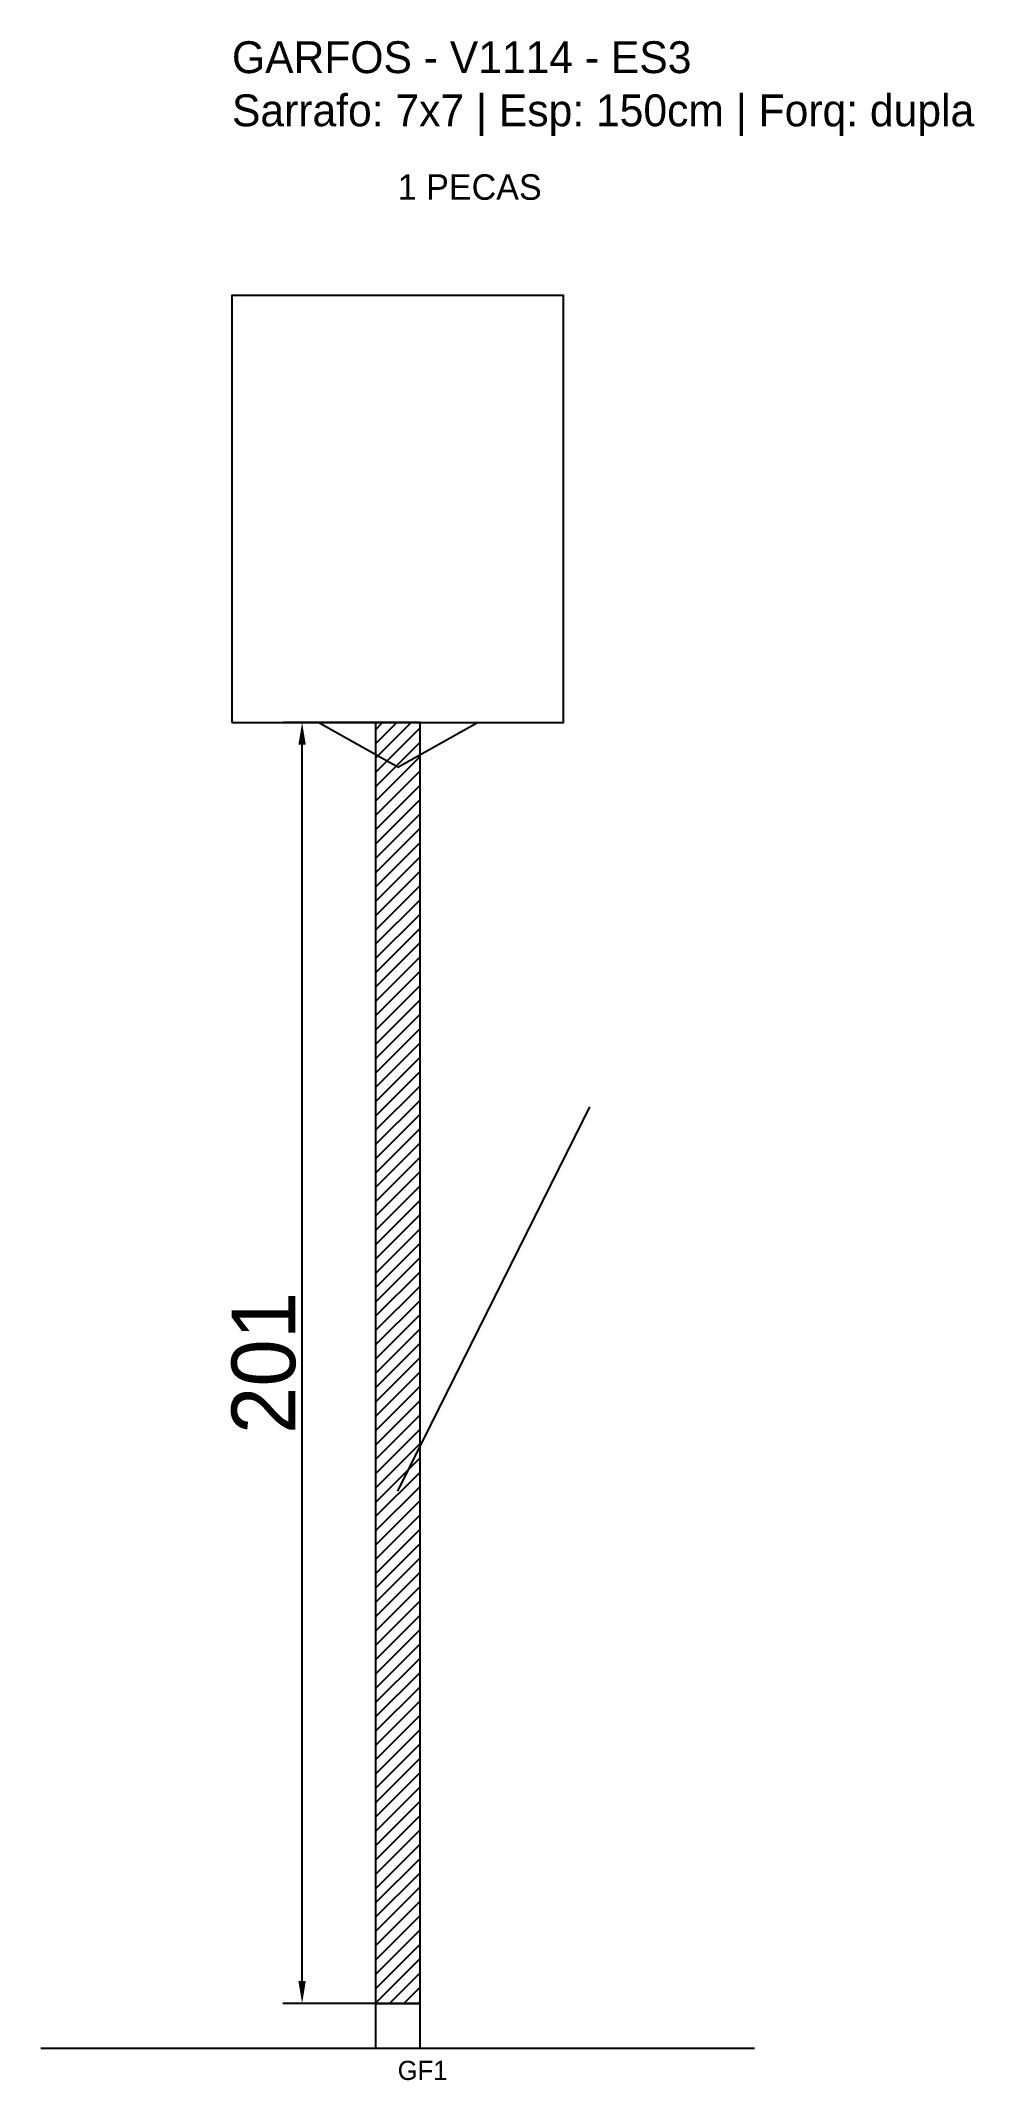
# Model space of a CAD drawing. Header units: metres. Extents: x -30 to 116, y -12 to 308.
import ezdxf

# ---------------------------------------------------------------- set-up
doc = ezdxf.new("R2010")
doc.units = ezdxf.units.M
for name, color, linetype in [('BARRA_ANCORAGEM', 1, 'Continuous'), ('COTA', 241, 'Continuous'), ('GARFOS OK', 3, 'Continuous'), ('NOME DA VIGA', 6, 'Continuous'), ('SARR_7x7', 40, 'Continuous'), ('VIGAS', 3, 'Continuous')]:
    doc.layers.add(name, color=color, linetype=linetype)
doc.dimstyles.new('EZ DXF', dxfattribs={"dimtxt": 10, "dimasz": 3.5, "dimexe": 3, "dimexo": 1.5, "dimgap": 1, "dimtad": 1, "dimdec": 1, "dimdsep": 46, "dimcen": 2.5, "dimazin": 3, "dimtfac": 1, "dimtmove": 0, "dimatfit": 3})

msp = doc.modelspace()

# ---------------------------------------------------------------- hatches: boundary and pattern name
at = {"layer": 'COTA'}
h = msp.add_hatch(dxfattribs=at)
h.set_pattern_fill('ANSI31', scale=0.5)
h.paths.add_polyline_path([(22.5, 0), (29.5, 0), (29.5, 201), (22.5, 201)])

# ---------------------------------------------------------------- linework, layer by layer
at = {"layer": 'BARRA_ANCORAGEM'}
msp.add_line((26, 80.4), (56.15, 140.7), dxfattribs=at)
at = {"layer": 'GARFOS OK'}
for p, q in [((26, 194), (13.5, 201)), ((13.5, 201), (38.5, 201)), ((26, 194), (38.5, 201))]:
    msp.add_line(p, q, dxfattribs=at)
at = {"layer": 'GARFOS OK', "linetype": 'CONTINUOUS'}
msp.add_line((-30, -7), (82, -7), dxfattribs=at)
at = {"layer": 'GARFOS OK'}
msp.add_lwpolyline([(22.5, 0), (29.5, 0), (29.5, 201), (22.5, 201), (22.5, 0)], dxfattribs=at)
at = {"layer": 'SARR_7x7'}
msp.add_lwpolyline([(22.5, -7), (29.5, -7), (29.5, 0), (22.5, 0), (22.5, -7)], dxfattribs=at)
at = {"layer": 'VIGAS'}
msp.add_lwpolyline([(0, 201), (52, 201), (52, 268), (0, 268), (0, 201)], dxfattribs=at)

# ---------------------------------------------------------------- texts
at = {"layer": 'NOME DA VIGA'}
for s, height, p in [('1 PECAS', 4, (26, 283)), ('GF1', 3, (26, -12))]:
    msp.add_text(s, height=height, dxfattribs=at).set_placement(p)
at = {"layer": 'NOME DA VIGA', "insert": (0, 293), "char_height": 5, "attachment_point": 7}
msp.add_mtext('GARFOS - V1114 - ES3\\PSarrafo: 7x7 | Esp: 150cm | Forq: dupla', dxfattribs=at)

# ---------------------------------------------------------------- dimensions: what is measured, and where the dimension line sits
at = {"layer": 'COTA'}
msp.add_linear_dim(base=(11, 0), p1=(26, 0), p2=(26, 201), angle=90, dimstyle='EZ DXF', dxfattribs=at).render()

doc.saveas('drawing.dxf')
